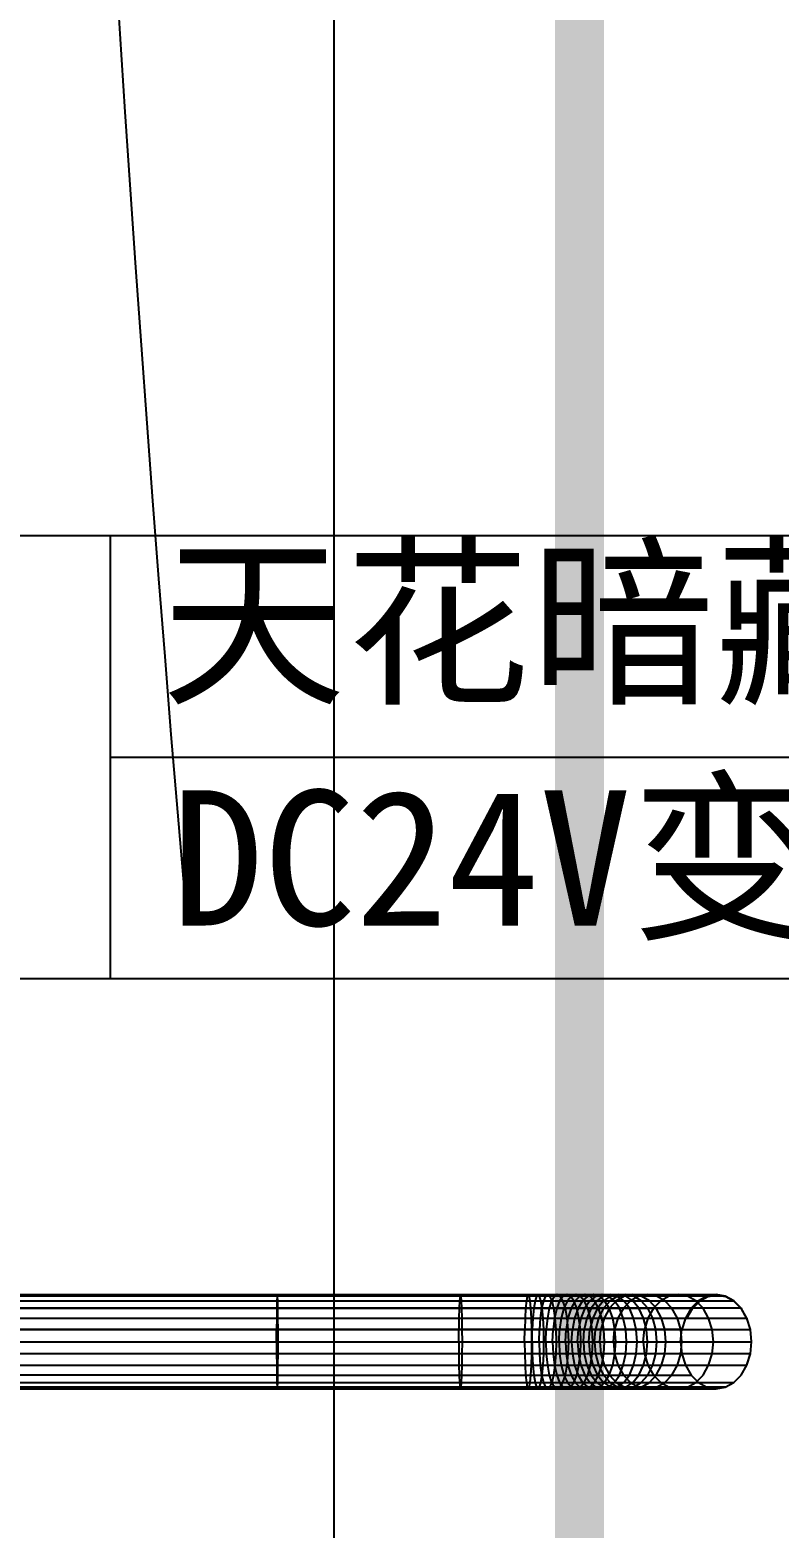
# Model space of a CAD drawing. Extents: x 11992 to 29481, y -6727 to 6811.
# Drawn here: x 12657.5 to 12810.6, y 1342.5 to 1648.7 of the extents above; entities that cross this region are included whole.
import ezdxf

# ---------------------------------------------------------------- set-up
doc = ezdxf.new("R2010")
doc.units = 0
doc.header["$MEASUREMENT"] = 0
doc.layers.get('0').update_dxf_attribs({"color": 8, "linetype": 'CONTINUOUS'})
doc.layers.add('zoylight 1灯带', color=1, linetype='CONTINUOUS', lineweight=30)
doc.layers.add('zoylight 3编号', color=7, linetype='CONTINUOUS')
doc.layers.add('zoylight 5回路', color=4, linetype='CONTINUOUS')
doc.styles.add('TFB MS 3mm at 1 to 25', font='arial.ttf', dxfattribs={"height": 75})
doc.styles.add('XZC', font='SIMPLEX.SHX', dxfattribs={"width": 0.7, "bigfont": 'hztxt.shx'})
doc.linetypes.add('LED_LINE', pattern='A,12.7,-5.08,["LED",XZC,S=2.54,R=0,X=-2.54,Y=-1.27],-6.35', length=24.13)

# ---------------------------------------------------------------- blocks, each defined once
blk = doc.blocks.new('dfddd')
for p, q in [((0, 90.49), (0, 0)), ((0, 45.25), (380.17, 45.25))]:
    blk.add_line(p, q)
blk.add_lwpolyline([(-233.26, 0), (380.17, 0), (380.17, 90.49), (-233.26, 90.49)], close=True)

msp = doc.modelspace()

# ---------------------------------------------------------------- linework, layer by layer
for p, q in [((12602.19, 1390.27, -1740.43), (12797.78, 1390.27, -1769.39)), ((12708.09, 1390.27, -1740.43), (12708.06, 1389.93, -1742.93)), ((12708.13, 1389.93, -1737.93), (12708.09, 1390.27, -1740.43)), ((12745.54, 1390.27, -1740.46), (12745.44, 1389.93, -1742.96)), ((12745.64, 1389.93, -1737.97), (12745.54, 1390.27, -1740.46)), ((12759.37, 1390.27, -1740.56), (12759.18, 1389.93, -1743.05)), ((12759.56, 1389.93, -1738.06), (12759.37, 1390.27, -1740.56)), ((12761.38, 1390.27, -1740.74), (12761.06, 1389.93, -1743.22)), ((12761.69, 1389.93, -1738.26), (12761.38, 1390.27, -1740.74)), ((12763.36, 1390.27, -1741.05), (12762.91, 1389.93, -1743.5)), ((12763.81, 1389.93, -1738.59), (12763.36, 1390.27, -1741.05)), ((12765.31, 1390.27, -1741.47), (12764.71, 1389.93, -1743.89)), ((12765.92, 1389.93, -1739.04), (12765.31, 1390.27, -1741.47)), ((12767.24, 1390.27, -1742.01), (12766.49, 1389.93, -1744.39)), ((12767.98, 1389.93, -1739.62), (12767.24, 1390.27, -1742.01)), ((12769.12, 1390.27, -1742.66), (12768.22, 1389.93, -1745)), ((12770.01, 1389.93, -1740.33), (12769.12, 1390.27, -1742.66)), ((12770.95, 1390.27, -1743.43), (12769.92, 1389.93, -1745.7)), ((12771.98, 1389.93, -1741.15), (12770.95, 1390.27, -1743.43)), ((12772.74, 1390.27, -1744.3), (12771.57, 1389.93, -1746.51)), ((12773.91, 1389.93, -1742.09), (12772.74, 1390.27, -1744.3)), ((12774.47, 1390.27, -1745.28), (12773.18, 1389.93, -1747.42)), ((12775.77, 1389.93, -1743.14), (12774.47, 1390.27, -1745.28)), ((12776.15, 1390.27, -1746.37), (12774.72, 1389.93, -1748.42)), ((12777.57, 1389.93, -1744.31), (12776.15, 1390.27, -1746.37)), ((12777.76, 1390.27, -1747.55), (12776.21, 1389.93, -1749.52)), ((12779.29, 1390.27, -1748.84), (12777.64, 1389.93, -1750.72)), ((12779.3, 1389.93, -1745.59), (12777.76, 1390.27, -1747.55)), ((12780.76, 1390.27, -1750.23), (12779.01, 1389.93, -1752.02)), ((12780.95, 1389.93, -1746.97), (12779.29, 1390.27, -1748.84)), ((12782.5, 1389.93, -1748.44), (12780.76, 1390.27, -1750.23)), ((12783.79, 1390.27, -1753.54), (12781.98, 1389.93, -1755.26)), ((12785.61, 1389.93, -1751.82), (12783.79, 1390.27, -1753.54)), ((12790.05, 1390.27, -1760.6), (12788.2, 1389.93, -1762.28)), ((12791.9, 1389.93, -1758.92), (12790.05, 1390.27, -1760.6)), ((12797.78, 1390.27, -1769.39), (12795.9, 1389.93, -1771.04)), ((12799.65, 1389.93, -1767.74), (12797.78, 1390.27, -1769.39)), ((12797.78, 1390.27, -1769.39), (12797.91, 1390.07, -1769.54)), ((12795.9, 1389.93, -1771.04), (12602.19, 1389.93, -1742.93)), ((12799.65, 1389.93, -1767.74), (12602.19, 1389.93, -1737.93)), ((12602.19, 1388.97, -1735.6), (12801.41, 1388.97, -1766.2)), ((12602.19, 1388.97, -1745.27), (12794.15, 1388.97, -1772.58)), ((12802.91, 1387.43, -1764.88), (12602.19, 1387.43, -1733.6)), ((12602.19, 1387.43, -1747.26), (12758.85, 1387.43, -1747.37)), ((12707.99, 1387.43, -1747.26), (12707.97, 1385.43, -1748.8)), ((12708.02, 1388.97, -1745.27), (12707.99, 1387.43, -1747.26)), ((12708.06, 1389.93, -1742.93), (12708.02, 1388.97, -1745.27)), ((12708.17, 1388.97, -1735.6), (12708.13, 1389.93, -1737.93)), ((12708.2, 1387.43, -1733.6), (12708.17, 1388.97, -1735.6)), ((12708.22, 1385.43, -1732.06), (12708.2, 1387.43, -1733.6)), ((12745.28, 1387.43, -1747.29), (12745.22, 1385.43, -1748.83)), ((12745.36, 1388.97, -1745.29), (12745.28, 1387.43, -1747.29)), ((12745.44, 1389.93, -1742.96), (12745.36, 1388.97, -1745.29)), ((12745.72, 1388.97, -1735.63), (12745.64, 1389.93, -1737.97)), ((12745.8, 1387.43, -1733.64), (12745.72, 1388.97, -1735.63)), ((12745.86, 1385.43, -1732.1), (12745.8, 1387.43, -1733.64)), ((12758.85, 1387.43, -1747.37), (12758.73, 1385.43, -1748.9)), ((12759, 1388.97, -1745.38), (12758.85, 1387.43, -1747.37)), ((12758.85, 1387.43, -1747.37), (12792.65, 1387.43, -1773.9)), ((12759.18, 1389.93, -1743.05), (12759, 1388.97, -1745.38)), ((12759.74, 1388.97, -1735.74), (12759.56, 1389.93, -1738.06)), ((12759.89, 1387.43, -1733.75), (12759.74, 1388.97, -1735.74)), ((12760.01, 1385.43, -1732.21), (12759.89, 1387.43, -1733.75)), ((12760.52, 1387.43, -1747.52), (12760.32, 1385.43, -1749.05)), ((12760.77, 1388.97, -1745.54), (12760.52, 1387.43, -1747.52)), ((12761.06, 1389.93, -1743.22), (12760.77, 1388.97, -1745.54)), ((12761.98, 1388.97, -1735.95), (12761.69, 1389.93, -1738.26)), ((12762.12, 1387.43, -1747.76), (12761.84, 1385.43, -1749.28)), ((12762.23, 1387.43, -1733.96), (12761.98, 1388.97, -1735.95)), ((12762.48, 1388.97, -1745.8), (12762.12, 1387.43, -1747.76)), ((12762.43, 1385.43, -1732.43), (12762.23, 1387.43, -1733.96)), ((12762.91, 1389.93, -1743.5), (12762.48, 1388.97, -1745.8)), ((12763.67, 1387.43, -1748.1), (12763.3, 1385.43, -1749.59)), ((12764.15, 1388.97, -1746.16), (12763.67, 1387.43, -1748.1)), ((12764.24, 1388.97, -1736.29), (12763.81, 1389.93, -1738.59)), ((12764.71, 1389.93, -1743.89), (12764.15, 1388.97, -1746.16)), ((12764.6, 1387.43, -1734.33), (12764.24, 1388.97, -1736.29)), ((12764.88, 1385.43, -1732.81), (12764.6, 1387.43, -1734.33)), ((12765.19, 1387.43, -1748.52), (12764.73, 1385.43, -1749.99)), ((12765.79, 1388.97, -1746.62), (12765.19, 1387.43, -1748.52)), ((12766.49, 1389.93, -1744.39), (12765.79, 1388.97, -1746.62)), ((12766.48, 1388.97, -1736.78), (12765.92, 1389.93, -1739.04)), ((12766.68, 1387.43, -1749.04), (12766.13, 1385.43, -1750.48)), ((12766.96, 1387.43, -1734.84), (12766.48, 1388.97, -1736.78)), ((12767.39, 1388.97, -1747.18), (12766.68, 1387.43, -1749.04)), ((12767.33, 1385.43, -1733.35), (12766.96, 1387.43, -1734.84)), ((12768.22, 1389.93, -1745), (12767.39, 1388.97, -1747.18)), ((12768.14, 1387.43, -1749.65), (12767.5, 1385.43, -1751.05)), ((12768.68, 1388.97, -1737.4), (12767.98, 1389.93, -1739.62)), ((12768.96, 1388.97, -1747.83), (12768.14, 1387.43, -1749.65)), ((12769.28, 1387.43, -1735.49), (12768.68, 1388.97, -1737.4)), ((12769.56, 1387.43, -1750.34), (12768.84, 1385.43, -1751.7)), ((12769.92, 1389.93, -1745.7), (12768.96, 1388.97, -1747.83)), ((12769.74, 1385.43, -1734.02), (12769.28, 1387.43, -1735.49)), ((12770.49, 1388.97, -1748.58), (12769.56, 1387.43, -1750.34)), ((12770.84, 1388.97, -1738.15), (12770.01, 1389.93, -1740.33)), ((12770.93, 1387.43, -1751.12), (12770.13, 1385.43, -1752.44)), ((12771.57, 1389.93, -1746.51), (12770.49, 1388.97, -1748.58)), ((12771.55, 1387.43, -1736.28), (12770.84, 1388.97, -1738.15)), ((12771.97, 1388.97, -1749.41), (12770.93, 1387.43, -1751.12)), ((12772.26, 1387.43, -1751.98), (12771.38, 1385.43, -1753.25)), ((12772.1, 1385.43, -1734.84), (12771.55, 1387.43, -1736.28)), ((12773.18, 1389.93, -1747.42), (12771.97, 1388.97, -1749.41)), ((12772.94, 1388.97, -1739.02), (12771.98, 1389.93, -1741.15)), ((12773.39, 1388.97, -1750.34), (12772.26, 1387.43, -1751.98)), ((12773.53, 1387.43, -1752.92), (12772.58, 1385.43, -1754.13)), ((12773.77, 1387.43, -1737.2), (12772.94, 1388.97, -1739.02)), ((12774.72, 1389.93, -1748.42), (12773.39, 1388.97, -1750.34)), ((12774.77, 1388.97, -1751.35), (12773.53, 1387.43, -1752.92)), ((12774.77, 1387.43, -1753.96), (12773.75, 1385.43, -1755.12)), ((12774.4, 1385.43, -1735.8), (12773.77, 1387.43, -1737.2)), ((12774.99, 1388.97, -1740.02), (12773.91, 1389.93, -1742.09)), ((12776.21, 1389.93, -1749.52), (12774.77, 1388.97, -1751.35)), ((12776.09, 1388.97, -1752.47), (12774.77, 1387.43, -1753.96)), ((12775.99, 1387.43, -1755.12), (12774.91, 1385.43, -1756.22)), ((12775.92, 1387.43, -1738.26), (12774.99, 1388.97, -1740.02)), ((12776.98, 1388.97, -1741.15), (12775.77, 1389.93, -1743.14)), ((12776.64, 1385.43, -1736.89), (12775.92, 1387.43, -1738.26)), ((12777.38, 1388.97, -1753.69), (12775.99, 1387.43, -1755.12)), ((12777.64, 1389.93, -1750.72), (12776.09, 1388.97, -1752.47)), ((12778.02, 1387.43, -1739.44), (12776.98, 1388.97, -1741.15)), ((12779.01, 1389.93, -1752.02), (12777.38, 1388.97, -1753.69)), ((12778.9, 1388.97, -1742.39), (12777.57, 1389.93, -1744.31)), ((12778.84, 1387.43, -1758.24), (12777.72, 1385.43, -1759.3)), ((12778.81, 1385.43, -1738.12), (12778.02, 1387.43, -1739.44)), ((12780.29, 1388.97, -1756.87), (12778.84, 1387.43, -1758.24)), ((12780.04, 1387.43, -1740.75), (12778.9, 1388.97, -1742.39)), ((12780.74, 1388.97, -1743.76), (12779.3, 1389.93, -1745.59)), ((12780.91, 1385.43, -1739.49), (12780.04, 1387.43, -1740.75)), ((12781.98, 1389.93, -1755.26), (12780.29, 1388.97, -1756.87)), ((12781.98, 1387.43, -1742.19), (12780.74, 1388.97, -1743.76)), ((12782.49, 1388.97, -1745.22), (12780.95, 1389.93, -1746.97)), ((12782.93, 1385.43, -1740.98), (12781.98, 1387.43, -1742.19)), ((12783.82, 1387.43, -1743.72), (12782.49, 1388.97, -1745.22)), ((12784.13, 1388.97, -1746.77), (12782.5, 1389.93, -1748.44)), ((12784.84, 1385.43, -1742.57), (12783.82, 1387.43, -1743.72)), ((12784.99, 1387.43, -1765.19), (12783.85, 1385.43, -1766.23)), ((12785.53, 1387.43, -1745.34), (12784.13, 1388.97, -1746.77)), ((12786.47, 1388.97, -1763.85), (12784.99, 1387.43, -1765.19)), ((12786.6, 1385.43, -1744.24), (12785.53, 1387.43, -1745.34)), ((12787.3, 1388.97, -1750.21), (12785.61, 1389.93, -1751.82)), ((12788.2, 1389.93, -1762.28), (12786.47, 1388.97, -1763.85)), ((12788.75, 1387.43, -1748.84), (12787.3, 1388.97, -1750.21)), ((12789.86, 1385.43, -1747.78), (12788.75, 1387.43, -1748.84)), ((12792.65, 1387.43, -1773.9), (12791.49, 1385.43, -1774.92)), ((12792.89, 1387.29, -1773.96), (12791.75, 1385.33, -1774.95)), ((12793.63, 1388.97, -1757.35), (12791.9, 1389.93, -1758.92)), ((12794.15, 1388.97, -1772.58), (12792.65, 1387.43, -1773.9)), ((12792.65, 1387.43, -1773.9), (12792.89, 1387.29, -1773.96)), ((12794.36, 1388.8, -1772.67), (12792.89, 1387.29, -1773.96)), ((12795.11, 1387.43, -1756.01), (12793.63, 1388.97, -1757.35)), ((12795.9, 1389.93, -1771.04), (12794.15, 1388.97, -1772.58)), ((12794.15, 1388.97, -1772.58), (12794.36, 1388.8, -1772.67)), ((12796.07, 1389.74, -1771.16), (12794.36, 1388.8, -1772.67)), ((12796.25, 1385.43, -1754.98), (12795.11, 1387.43, -1756.01)), ((12795.9, 1389.93, -1771.04), (12796.07, 1389.74, -1771.16)), ((12797.91, 1390.07, -1769.54), (12796.07, 1389.74, -1771.16)), ((12799.75, 1389.74, -1767.92), (12797.91, 1390.07, -1769.54)), ((12801.41, 1388.97, -1766.2), (12799.65, 1389.93, -1767.74)), ((12799.65, 1389.93, -1767.74), (12799.75, 1389.74, -1767.92)), ((12801.46, 1388.8, -1766.41), (12799.75, 1389.74, -1767.92)), ((12801.41, 1388.97, -1766.2), (12801.46, 1388.8, -1766.41)), ((12802.91, 1387.43, -1764.88), (12801.41, 1388.97, -1766.2)), ((12802.93, 1387.29, -1765.12), (12801.46, 1388.8, -1766.41)), ((12804.06, 1385.43, -1763.86), (12802.91, 1387.43, -1764.88)), ((12802.91, 1387.43, -1764.88), (12802.93, 1387.29, -1765.12)), ((12804.06, 1385.33, -1764.13), (12802.93, 1387.29, -1765.12)), ((12602.19, 1385.43, -1732.06), (12804.06, 1385.43, -1763.86)), ((12602.19, 1385.43, -1748.8), (12791.49, 1385.43, -1774.92)), ((12707.97, 1385.43, -1748.8), (12707.95, 1383.1, -1749.76)), ((12708.24, 1383.1, -1731.1), (12708.22, 1385.43, -1732.06)), ((12745.22, 1385.43, -1748.83), (12745.18, 1383.1, -1749.79)), ((12745.9, 1383.1, -1731.14), (12745.86, 1385.43, -1732.1)), ((12758.73, 1385.43, -1748.9), (12758.66, 1383.1, -1749.86)), ((12760.08, 1383.1, -1731.25), (12760.01, 1385.43, -1732.21)), ((12760.32, 1385.43, -1749.05), (12760.2, 1383.1, -1750)), ((12761.84, 1385.43, -1749.28), (12761.66, 1383.1, -1750.22)), ((12762.55, 1383.1, -1731.48), (12762.43, 1385.43, -1732.43)), ((12763.3, 1385.43, -1749.59), (12763.06, 1383.1, -1750.52)), ((12764.73, 1385.43, -1749.99), (12764.44, 1383.1, -1750.91)), ((12765.06, 1383.1, -1731.87), (12764.88, 1385.43, -1732.81)), ((12766.13, 1385.43, -1750.48), (12765.79, 1383.1, -1751.38)), ((12767.5, 1385.43, -1751.05), (12767.11, 1383.1, -1751.93)), ((12767.56, 1383.1, -1732.41), (12767.33, 1385.43, -1733.35)), ((12768.84, 1385.43, -1751.7), (12768.39, 1383.1, -1752.55)), ((12770.13, 1385.43, -1752.44), (12769.63, 1383.1, -1753.26)), ((12770.03, 1383.1, -1733.11), (12769.74, 1385.43, -1734.02)), ((12771.38, 1385.43, -1753.25), (12770.83, 1383.1, -1754.04)), ((12772.58, 1385.43, -1754.13), (12771.99, 1383.1, -1754.89)), ((12772.44, 1383.1, -1733.94), (12772.1, 1385.43, -1734.84)), ((12773.75, 1385.43, -1755.12), (12773.12, 1383.1, -1755.84)), ((12774.91, 1385.43, -1756.22), (12774.24, 1383.1, -1756.91)), ((12774.8, 1383.1, -1734.92), (12774.4, 1385.43, -1735.8)), ((12777.09, 1383.1, -1736.05), (12776.64, 1385.43, -1736.89)), ((12777.72, 1385.43, -1759.3), (12777.03, 1383.1, -1759.97)), ((12779.31, 1383.1, -1737.3), (12778.81, 1385.43, -1738.12)), ((12781.46, 1383.1, -1738.7), (12780.91, 1385.43, -1739.49)), ((12783.52, 1383.1, -1740.22), (12782.93, 1385.43, -1740.98)), ((12783.85, 1385.43, -1766.23), (12783.14, 1383.1, -1766.87)), ((12785.47, 1383.1, -1741.85), (12784.84, 1385.43, -1742.57)), ((12787.27, 1383.1, -1743.55), (12786.6, 1385.43, -1744.24)), ((12790.56, 1383.1, -1747.11), (12789.86, 1385.43, -1747.78)), ((12791.49, 1385.43, -1774.92), (12790.77, 1383.1, -1775.55)), ((12791.49, 1385.43, -1774.92), (12791.75, 1385.33, -1774.95)), ((12796.96, 1383.1, -1754.33), (12796.25, 1385.43, -1754.98)), ((12804.78, 1383.1, -1763.23), (12804.06, 1385.43, -1763.86)), ((12804.06, 1385.43, -1763.86), (12804.06, 1385.33, -1764.13)), ((12790.77, 1383.1, -1775.55), (12602.19, 1383.1, -1749.76)), ((12602.19, 1383.1, -1731.1), (12760.08, 1383.1, -1731.25)), ((12707.95, 1380.6, -1750.1), (12707.95, 1383.1, -1749.76)), ((12708.24, 1380.6, -1730.77), (12708.24, 1383.1, -1731.1)), ((12745.17, 1380.6, -1750.12), (12745.18, 1383.1, -1749.79)), ((12745.91, 1380.6, -1730.81), (12745.9, 1383.1, -1731.14)), ((12758.63, 1380.6, -1750.19), (12758.66, 1383.1, -1749.86)), ((12760.11, 1380.6, -1730.92), (12760.08, 1383.1, -1731.25)), ((12760.08, 1383.1, -1731.25), (12804.78, 1383.1, -1763.23)), ((12760.16, 1380.6, -1750.33), (12760.2, 1383.1, -1750)), ((12761.6, 1380.6, -1750.55), (12761.66, 1383.1, -1750.22)), ((12762.59, 1380.6, -1731.15), (12762.55, 1383.1, -1731.48)), ((12762.98, 1380.6, -1750.85), (12763.06, 1383.1, -1750.52)), ((12764.34, 1380.6, -1751.23), (12764.44, 1383.1, -1750.91)), ((12765.12, 1380.6, -1731.54), (12765.06, 1383.1, -1731.87)), ((12765.67, 1380.6, -1751.69), (12765.79, 1383.1, -1751.38)), ((12766.97, 1380.6, -1752.23), (12767.11, 1383.1, -1751.93)), ((12767.65, 1380.6, -1732.09), (12767.56, 1383.1, -1732.41)), ((12768.23, 1380.6, -1752.85), (12768.39, 1383.1, -1752.55)), ((12769.46, 1380.6, -1753.54), (12769.63, 1383.1, -1753.26)), ((12770.13, 1380.6, -1732.79), (12770.03, 1383.1, -1733.11)), ((12770.64, 1380.6, -1754.31), (12770.83, 1383.1, -1754.04)), ((12771.78, 1380.6, -1755.15), (12771.99, 1383.1, -1754.89)), ((12772.56, 1380.6, -1733.63), (12772.44, 1383.1, -1733.94)), ((12772.89, 1380.6, -1756.09), (12773.12, 1383.1, -1755.84)), ((12774.01, 1380.6, -1757.15), (12774.24, 1383.1, -1756.91)), ((12774.94, 1380.6, -1734.62), (12774.8, 1383.1, -1734.92)), ((12776.79, 1380.6, -1760.2), (12777.03, 1383.1, -1759.97)), ((12777.25, 1380.6, -1735.75), (12777.09, 1383.1, -1736.05)), ((12779.49, 1380.6, -1737.02), (12779.31, 1383.1, -1737.3)), ((12781.65, 1380.6, -1738.42), (12781.46, 1383.1, -1738.7)), ((12782.89, 1380.6, -1767.1), (12783.14, 1383.1, -1766.87)), ((12783.73, 1380.6, -1739.96), (12783.52, 1383.1, -1740.22)), ((12785.69, 1380.6, -1741.6), (12785.47, 1383.1, -1741.85)), ((12787.51, 1380.6, -1743.31), (12787.27, 1383.1, -1743.55)), ((12790.52, 1380.6, -1775.77), (12790.77, 1383.1, -1775.55)), ((12790.8, 1380.6, -1746.88), (12790.56, 1383.1, -1747.11)), ((12797.21, 1380.6, -1754.11), (12796.96, 1383.1, -1754.33)), ((12805.03, 1380.6, -1763.01), (12804.78, 1383.1, -1763.23)), ((12602.19, 1380.6, -1750.1), (12790.52, 1380.6, -1775.77)), ((12602.19, 1380.6, -1730.77), (12805.03, 1380.6, -1763.01)), ((12804.78, 1378.1, -1763.23), (12602.19, 1378.1, -1731.1)), ((12790.77, 1378.1, -1775.55), (12602.19, 1378.1, -1749.76)), ((12707.95, 1380.6, -1750.1), (12707.95, 1378.1, -1749.76)), ((12707.95, 1378.1, -1749.76), (12707.97, 1375.77, -1748.8)), ((12708.22, 1375.77, -1732.06), (12708.24, 1378.1, -1731.1)), ((12708.24, 1378.1, -1731.1), (12708.24, 1380.6, -1730.77)), ((12745.17, 1380.6, -1750.12), (12745.18, 1378.1, -1749.79)), ((12745.18, 1378.1, -1749.79), (12745.22, 1375.77, -1748.83)), ((12745.86, 1375.77, -1732.1), (12745.9, 1378.1, -1731.14)), ((12745.9, 1378.1, -1731.14), (12745.91, 1380.6, -1730.81)), ((12758.63, 1380.6, -1750.19), (12758.66, 1378.1, -1749.86)), ((12758.66, 1378.1, -1749.86), (12758.73, 1375.77, -1748.9)), ((12760.01, 1375.77, -1732.21), (12760.08, 1378.1, -1731.25)), ((12760.08, 1378.1, -1731.25), (12760.11, 1380.6, -1730.92)), ((12760.16, 1380.6, -1750.33), (12760.2, 1378.1, -1750)), ((12760.2, 1378.1, -1750), (12760.32, 1375.77, -1749.05)), ((12761.6, 1380.6, -1750.55), (12761.66, 1378.1, -1750.22)), ((12761.66, 1378.1, -1750.22), (12761.84, 1375.77, -1749.28)), ((12762.43, 1375.77, -1732.43), (12762.55, 1378.1, -1731.48)), ((12762.55, 1378.1, -1731.48), (12762.59, 1380.6, -1731.15)), ((12762.98, 1380.6, -1750.85), (12763.06, 1378.1, -1750.52)), ((12763.06, 1378.1, -1750.52), (12763.3, 1375.77, -1749.59)), ((12764.34, 1380.6, -1751.23), (12764.44, 1378.1, -1750.91)), ((12764.44, 1378.1, -1750.91), (12764.73, 1375.77, -1749.99)), ((12764.88, 1375.77, -1732.81), (12765.06, 1378.1, -1731.87)), ((12765.06, 1378.1, -1731.87), (12765.12, 1380.6, -1731.54)), ((12765.67, 1380.6, -1751.69), (12765.79, 1378.1, -1751.38)), ((12765.79, 1378.1, -1751.38), (12766.13, 1375.77, -1750.48)), ((12766.97, 1380.6, -1752.23), (12767.11, 1378.1, -1751.93)), ((12767.11, 1378.1, -1751.93), (12767.5, 1375.77, -1751.05)), ((12767.33, 1375.77, -1733.35), (12767.56, 1378.1, -1732.41)), ((12767.56, 1378.1, -1732.41), (12767.65, 1380.6, -1732.09)), ((12768.23, 1380.6, -1752.85), (12768.39, 1378.1, -1752.55)), ((12768.39, 1378.1, -1752.55), (12768.84, 1375.77, -1751.7)), ((12769.46, 1380.6, -1753.54), (12769.63, 1378.1, -1753.26)), ((12769.63, 1378.1, -1753.26), (12770.13, 1375.77, -1752.44)), ((12769.74, 1375.77, -1734.02), (12770.03, 1378.1, -1733.11)), ((12770.03, 1378.1, -1733.11), (12770.13, 1380.6, -1732.79)), ((12770.64, 1380.6, -1754.31), (12770.83, 1378.1, -1754.04)), ((12770.83, 1378.1, -1754.04), (12771.38, 1375.77, -1753.25)), ((12771.78, 1380.6, -1755.15), (12771.99, 1378.1, -1754.89)), ((12771.99, 1378.1, -1754.89), (12772.58, 1375.77, -1754.13)), ((12772.1, 1375.77, -1734.84), (12772.44, 1378.1, -1733.94)), ((12772.44, 1378.1, -1733.94), (12772.56, 1380.6, -1733.63)), ((12772.89, 1380.6, -1756.09), (12773.12, 1378.1, -1755.84)), ((12773.12, 1378.1, -1755.84), (12773.75, 1375.77, -1755.12)), ((12774.01, 1380.6, -1757.15), (12774.24, 1378.1, -1756.91)), ((12774.24, 1378.1, -1756.91), (12774.91, 1375.77, -1756.22)), ((12774.4, 1375.77, -1735.8), (12774.8, 1378.1, -1734.92)), ((12774.8, 1378.1, -1734.92), (12774.94, 1380.6, -1734.62)), ((12776.64, 1375.77, -1736.89), (12777.09, 1378.1, -1736.05)), ((12776.79, 1380.6, -1760.2), (12777.03, 1378.1, -1759.97)), ((12777.03, 1378.1, -1759.97), (12777.72, 1375.77, -1759.3)), ((12777.09, 1378.1, -1736.05), (12777.25, 1380.6, -1735.75)), ((12778.81, 1375.77, -1738.12), (12779.31, 1378.1, -1737.3)), ((12779.31, 1378.1, -1737.3), (12779.49, 1380.6, -1737.02)), ((12780.91, 1375.77, -1739.49), (12781.46, 1378.1, -1738.7)), ((12781.46, 1378.1, -1738.7), (12781.65, 1380.6, -1738.42)), ((12782.89, 1380.6, -1767.1), (12783.14, 1378.1, -1766.87)), ((12782.93, 1375.77, -1740.98), (12783.52, 1378.1, -1740.22)), ((12783.14, 1378.1, -1766.87), (12783.85, 1375.77, -1766.23)), ((12783.52, 1378.1, -1740.22), (12783.73, 1380.6, -1739.96)), ((12784.84, 1375.77, -1742.57), (12785.47, 1378.1, -1741.85)), ((12785.47, 1378.1, -1741.85), (12785.69, 1380.6, -1741.6)), ((12786.6, 1375.77, -1744.24), (12787.27, 1378.1, -1743.55)), ((12787.27, 1378.1, -1743.55), (12787.51, 1380.6, -1743.31)), ((12789.86, 1375.77, -1747.78), (12790.56, 1378.1, -1747.11)), ((12790.52, 1380.6, -1775.77), (12790.77, 1378.1, -1775.55)), ((12790.56, 1378.1, -1747.11), (12790.8, 1380.6, -1746.88)), ((12790.77, 1378.1, -1775.55), (12791.49, 1375.77, -1774.92)), ((12796.25, 1375.77, -1754.98), (12796.96, 1378.1, -1754.33)), ((12796.96, 1378.1, -1754.33), (12797.21, 1380.6, -1754.11)), ((12804.06, 1375.87, -1764.13), (12804.77, 1378.15, -1763.51)), ((12804.06, 1375.77, -1763.86), (12804.78, 1378.1, -1763.23)), ((12804.78, 1378.1, -1763.23), (12804.77, 1378.15, -1763.51)), ((12804.78, 1378.1, -1763.23), (12805.03, 1380.6, -1763.01)), ((12602.19, 1375.77, -1748.8), (12791.49, 1375.77, -1774.92)), ((12602.19, 1375.77, -1732.06), (12804.06, 1375.77, -1763.86)), ((12707.97, 1375.77, -1748.8), (12707.99, 1373.77, -1747.26)), ((12708.2, 1373.77, -1733.6), (12708.22, 1375.77, -1732.06)), ((12745.22, 1375.77, -1748.83), (12745.28, 1373.77, -1747.29)), ((12745.8, 1373.77, -1733.64), (12745.86, 1375.77, -1732.1)), ((12758.73, 1375.77, -1748.9), (12758.85, 1373.77, -1747.37)), ((12759.89, 1373.77, -1733.75), (12760.01, 1375.77, -1732.21)), ((12760.32, 1375.77, -1749.05), (12760.52, 1373.77, -1747.52)), ((12761.84, 1375.77, -1749.28), (12762.12, 1373.77, -1747.76)), ((12762.23, 1373.77, -1733.96), (12762.43, 1375.77, -1732.43)), ((12763.3, 1375.77, -1749.59), (12763.67, 1373.77, -1748.1)), ((12764.6, 1373.77, -1734.33), (12764.88, 1375.77, -1732.81)), ((12764.73, 1375.77, -1749.99), (12765.19, 1373.77, -1748.52)), ((12766.13, 1375.77, -1750.48), (12766.68, 1373.77, -1749.04)), ((12766.96, 1373.77, -1734.84), (12767.33, 1375.77, -1733.35)), ((12767.5, 1375.77, -1751.05), (12768.14, 1373.77, -1749.65)), ((12768.84, 1375.77, -1751.7), (12769.56, 1373.77, -1750.34)), ((12769.28, 1373.77, -1735.49), (12769.74, 1375.77, -1734.02)), ((12770.13, 1375.77, -1752.44), (12770.93, 1373.77, -1751.12)), ((12771.38, 1375.77, -1753.25), (12772.26, 1373.77, -1751.98)), ((12771.55, 1373.77, -1736.28), (12772.1, 1375.77, -1734.84)), ((12772.58, 1375.77, -1754.13), (12773.53, 1373.77, -1752.92)), ((12773.75, 1375.77, -1755.12), (12774.77, 1373.77, -1753.96)), ((12773.77, 1373.77, -1737.2), (12774.4, 1375.77, -1735.8)), ((12774.91, 1375.77, -1756.22), (12775.99, 1373.77, -1755.12)), ((12775.92, 1373.77, -1738.26), (12776.64, 1375.77, -1736.89)), ((12777.72, 1375.77, -1759.3), (12778.84, 1373.77, -1758.24)), ((12778.02, 1373.77, -1739.44), (12778.81, 1375.77, -1738.12)), ((12780.04, 1373.77, -1740.75), (12780.91, 1375.77, -1739.49)), ((12781.98, 1373.77, -1742.19), (12782.93, 1375.77, -1740.98)), ((12783.82, 1373.77, -1743.72), (12784.84, 1375.77, -1742.57)), ((12783.85, 1375.77, -1766.23), (12784.99, 1373.77, -1765.19)), ((12785.53, 1373.77, -1745.34), (12786.6, 1375.77, -1744.24)), ((12788.75, 1373.77, -1748.84), (12789.86, 1375.77, -1747.78)), ((12791.49, 1375.77, -1774.92), (12792.65, 1373.77, -1773.9)), ((12795.11, 1373.77, -1756.01), (12796.25, 1375.77, -1754.98)), ((12802.91, 1373.77, -1764.88), (12804.06, 1375.77, -1763.86)), ((12804.06, 1375.77, -1763.86), (12804.06, 1375.87, -1764.13)), ((12707.99, 1373.77, -1747.26), (12602.19, 1373.77, -1747.26)), ((12602.19, 1372.23, -1735.6), (12801.41, 1372.23, -1766.2)), ((12602.19, 1372.23, -1745.27), (12794.15, 1372.23, -1772.58)), ((12707.99, 1373.77, -1747.26), (12708.02, 1372.23, -1745.27)), ((12707.99, 1373.77, -1747.26), (12792.65, 1373.77, -1773.9)), ((12708.02, 1372.23, -1745.27), (12708.06, 1371.27, -1742.93)), ((12708.13, 1371.27, -1737.93), (12708.17, 1372.23, -1735.6)), ((12708.17, 1372.23, -1735.6), (12708.2, 1373.77, -1733.6)), ((12745.28, 1373.77, -1747.29), (12745.36, 1372.23, -1745.29)), ((12745.36, 1372.23, -1745.29), (12745.44, 1371.27, -1742.96)), ((12745.64, 1371.27, -1737.97), (12745.72, 1372.23, -1735.63)), ((12745.72, 1372.23, -1735.63), (12745.8, 1373.77, -1733.64)), ((12758.85, 1373.77, -1747.37), (12759, 1372.23, -1745.38)), ((12759, 1372.23, -1745.38), (12759.18, 1371.27, -1743.05)), ((12759.56, 1371.27, -1738.06), (12759.74, 1372.23, -1735.74)), ((12759.74, 1372.23, -1735.74), (12759.89, 1373.77, -1733.75)), ((12760.52, 1373.77, -1747.52), (12760.77, 1372.23, -1745.54)), ((12760.77, 1372.23, -1745.54), (12761.06, 1371.27, -1743.22)), ((12761.69, 1371.27, -1738.26), (12761.98, 1372.23, -1735.95)), ((12761.98, 1372.23, -1735.95), (12762.23, 1373.77, -1733.96)), ((12762.12, 1373.77, -1747.76), (12762.48, 1372.23, -1745.8)), ((12762.48, 1372.23, -1745.8), (12762.91, 1371.27, -1743.5)), ((12763.67, 1373.77, -1748.1), (12764.15, 1372.23, -1746.16)), ((12763.81, 1371.27, -1738.59), (12764.24, 1372.23, -1736.29)), ((12764.15, 1372.23, -1746.16), (12764.71, 1371.27, -1743.89)), ((12764.24, 1372.23, -1736.29), (12764.6, 1373.77, -1734.33)), ((12765.19, 1373.77, -1748.52), (12765.79, 1372.23, -1746.62)), ((12765.79, 1372.23, -1746.62), (12766.49, 1371.27, -1744.39)), ((12765.92, 1371.27, -1739.04), (12766.48, 1372.23, -1736.78)), ((12766.48, 1372.23, -1736.78), (12766.96, 1373.77, -1734.84)), ((12766.68, 1373.77, -1749.04), (12767.39, 1372.23, -1747.18)), ((12767.39, 1372.23, -1747.18), (12768.22, 1371.27, -1745)), ((12767.98, 1371.27, -1739.62), (12768.68, 1372.23, -1737.4)), ((12768.14, 1373.77, -1749.65), (12768.96, 1372.23, -1747.83)), ((12768.68, 1372.23, -1737.4), (12769.28, 1373.77, -1735.49)), ((12768.96, 1372.23, -1747.83), (12769.92, 1371.27, -1745.7)), ((12769.56, 1373.77, -1750.34), (12770.49, 1372.23, -1748.58)), ((12770.01, 1371.27, -1740.33), (12770.84, 1372.23, -1738.15)), ((12770.49, 1372.23, -1748.58), (12771.57, 1371.27, -1746.51)), ((12770.84, 1372.23, -1738.15), (12771.55, 1373.77, -1736.28)), ((12770.93, 1373.77, -1751.12), (12771.97, 1372.23, -1749.41)), ((12771.97, 1372.23, -1749.41), (12773.18, 1371.27, -1747.42)), ((12771.98, 1371.27, -1741.15), (12772.94, 1372.23, -1739.02)), ((12772.26, 1373.77, -1751.98), (12773.39, 1372.23, -1750.34)), ((12772.94, 1372.23, -1739.02), (12773.77, 1373.77, -1737.2)), ((12773.39, 1372.23, -1750.34), (12774.72, 1371.27, -1748.42)), ((12773.53, 1373.77, -1752.92), (12774.77, 1372.23, -1751.35)), ((12773.91, 1371.27, -1742.09), (12774.99, 1372.23, -1740.02)), ((12774.77, 1373.77, -1753.96), (12776.09, 1372.23, -1752.47)), ((12774.77, 1372.23, -1751.35), (12776.21, 1371.27, -1749.52)), ((12774.99, 1372.23, -1740.02), (12775.92, 1373.77, -1738.26)), ((12775.77, 1371.27, -1743.14), (12776.98, 1372.23, -1741.15)), ((12775.99, 1373.77, -1755.12), (12777.38, 1372.23, -1753.69)), ((12776.09, 1372.23, -1752.47), (12777.64, 1371.27, -1750.72)), ((12776.98, 1372.23, -1741.15), (12778.02, 1373.77, -1739.44)), ((12777.38, 1372.23, -1753.69), (12779.01, 1371.27, -1752.02)), ((12777.57, 1371.27, -1744.31), (12778.9, 1372.23, -1742.39)), ((12778.84, 1373.77, -1758.24), (12780.29, 1372.23, -1756.87)), ((12778.9, 1372.23, -1742.39), (12780.04, 1373.77, -1740.75)), ((12779.3, 1371.27, -1745.59), (12780.74, 1372.23, -1743.76)), ((12780.29, 1372.23, -1756.87), (12781.98, 1371.27, -1755.26)), ((12780.74, 1372.23, -1743.76), (12781.98, 1373.77, -1742.19)), ((12780.95, 1371.27, -1746.97), (12782.49, 1372.23, -1745.22)), ((12782.49, 1372.23, -1745.22), (12783.82, 1373.77, -1743.72)), ((12782.5, 1371.27, -1748.44), (12784.13, 1372.23, -1746.77)), ((12784.13, 1372.23, -1746.77), (12785.53, 1373.77, -1745.34)), ((12784.99, 1373.77, -1765.19), (12786.47, 1372.23, -1763.85)), ((12785.61, 1371.27, -1751.82), (12787.3, 1372.23, -1750.21)), ((12786.47, 1372.23, -1763.85), (12788.2, 1371.27, -1762.28)), ((12787.3, 1372.23, -1750.21), (12788.75, 1373.77, -1748.84)), ((12791.9, 1371.27, -1758.92), (12793.63, 1372.23, -1757.35)), ((12792.65, 1373.77, -1773.9), (12794.15, 1372.23, -1772.58)), ((12793.63, 1372.23, -1757.35), (12795.11, 1373.77, -1756.01)), ((12794.15, 1372.23, -1772.58), (12795.9, 1371.27, -1771.04)), ((12799.65, 1371.27, -1767.74), (12801.41, 1372.23, -1766.2)), ((12801.41, 1372.23, -1766.2), (12802.91, 1373.77, -1764.88)), ((12799.65, 1371.27, -1767.74), (12602.19, 1371.27, -1737.93)), ((12602.19, 1371.27, -1742.93), (12759.18, 1371.27, -1743.05)), ((12602.19, 1370.94, -1740.43), (12797.78, 1370.94, -1769.39)), ((12708.06, 1371.27, -1742.93), (12708.09, 1370.94, -1740.43)), ((12708.09, 1370.94, -1740.43), (12708.13, 1371.27, -1737.93)), ((12745.44, 1371.27, -1742.96), (12745.54, 1370.94, -1740.46)), ((12745.54, 1370.94, -1740.46), (12745.64, 1371.27, -1737.97)), ((12759.18, 1371.27, -1743.05), (12759.37, 1370.94, -1740.56)), ((12759.18, 1371.27, -1743.05), (12795.9, 1371.27, -1771.04)), ((12759.37, 1370.94, -1740.56), (12759.56, 1371.27, -1738.06)), ((12761.06, 1371.27, -1743.22), (12761.38, 1370.94, -1740.74)), ((12761.38, 1370.94, -1740.74), (12761.69, 1371.27, -1738.26)), ((12762.91, 1371.27, -1743.5), (12763.36, 1370.94, -1741.05)), ((12763.36, 1370.94, -1741.05), (12763.81, 1371.27, -1738.59)), ((12764.71, 1371.27, -1743.89), (12765.31, 1370.94, -1741.47)), ((12765.31, 1370.94, -1741.47), (12765.92, 1371.27, -1739.04)), ((12766.49, 1371.27, -1744.39), (12767.24, 1370.94, -1742.01)), ((12767.24, 1370.94, -1742.01), (12767.98, 1371.27, -1739.62)), ((12768.22, 1371.27, -1745), (12769.12, 1370.94, -1742.66)), ((12769.12, 1370.94, -1742.66), (12770.01, 1371.27, -1740.33)), ((12769.92, 1371.27, -1745.7), (12770.95, 1370.94, -1743.43)), ((12770.95, 1370.94, -1743.43), (12771.98, 1371.27, -1741.15)), ((12771.57, 1371.27, -1746.51), (12772.74, 1370.94, -1744.3)), ((12772.74, 1370.94, -1744.3), (12773.91, 1371.27, -1742.09)), ((12773.18, 1371.27, -1747.42), (12774.47, 1370.94, -1745.28)), ((12774.47, 1370.94, -1745.28), (12775.77, 1371.27, -1743.14)), ((12774.72, 1371.27, -1748.42), (12776.15, 1370.94, -1746.37)), ((12776.15, 1370.94, -1746.37), (12777.57, 1371.27, -1744.31)), ((12776.21, 1371.27, -1749.52), (12777.76, 1370.94, -1747.55)), ((12777.64, 1371.27, -1750.72), (12779.29, 1370.94, -1748.84)), ((12777.76, 1370.94, -1747.55), (12779.3, 1371.27, -1745.59)), ((12779.01, 1371.27, -1752.02), (12780.76, 1370.94, -1750.23)), ((12779.29, 1370.94, -1748.84), (12780.95, 1371.27, -1746.97)), ((12780.76, 1370.94, -1750.23), (12782.5, 1371.27, -1748.44)), ((12781.98, 1371.27, -1755.26), (12783.79, 1370.94, -1753.54)), ((12783.79, 1370.94, -1753.54), (12785.61, 1371.27, -1751.82)), ((12788.2, 1371.27, -1762.28), (12790.05, 1370.94, -1760.6)), ((12790.05, 1370.94, -1760.6), (12791.9, 1371.27, -1758.92)), ((12795.9, 1371.27, -1771.04), (12797.78, 1370.94, -1769.39)), ((12797.78, 1370.94, -1769.39), (12799.65, 1371.27, -1767.74))]:
    msp.add_line(p, q)
at = {"elevation": 0}
msp.add_lwpolyline([(12719.63, 2180.6), (12719.63, 630.55)], dxfattribs=at)
at = {"layer": 'zoylight 1灯带', "linetype": 'LED_LINE', "ltscale": 20, "const_width": 10, "elevation": -2440.43}
msp.add_lwpolyline([(12769.86, 2180.6), (12769.86, 630.55)], dxfattribs=at)
at = {"layer": 'zoylight 5回路', "linetype": 'Continuous'}
msp.add_arc((20773.15, 2167.44), 8113.9, 156.205785, 184.910423, dxfattribs=at)

# ---------------------------------------------------------------- block references
at = {"layer": 'zoylight 3编号'}
msp.add_blockref('dfddd', (12673.91, 1454.81, -2440.43), dxfattribs=at)

# ---------------------------------------------------------------- texts
at = {"layer": 'zoylight 3编号', "char_height": 27.648, "attachment_point": 1, "style": 'TFB MS 3mm at 1 to 25'}
for s, insert, width in [('{\\fSimHei|b0|i0|c134|p49;天花暗藏灯槽}', (12684.36, 1541.43, -2440.43), 256.8558), ('{\\fSimHei|b0|i0|c134|p49;\\C1;DC24V变压器 60W }', (12686.43, 1493.31, -2440.43), 315.1091)]:
    msp.add_mtext(s, dxfattribs=dict(at, insert=insert, width=width))

doc.saveas('drawing.dxf')
